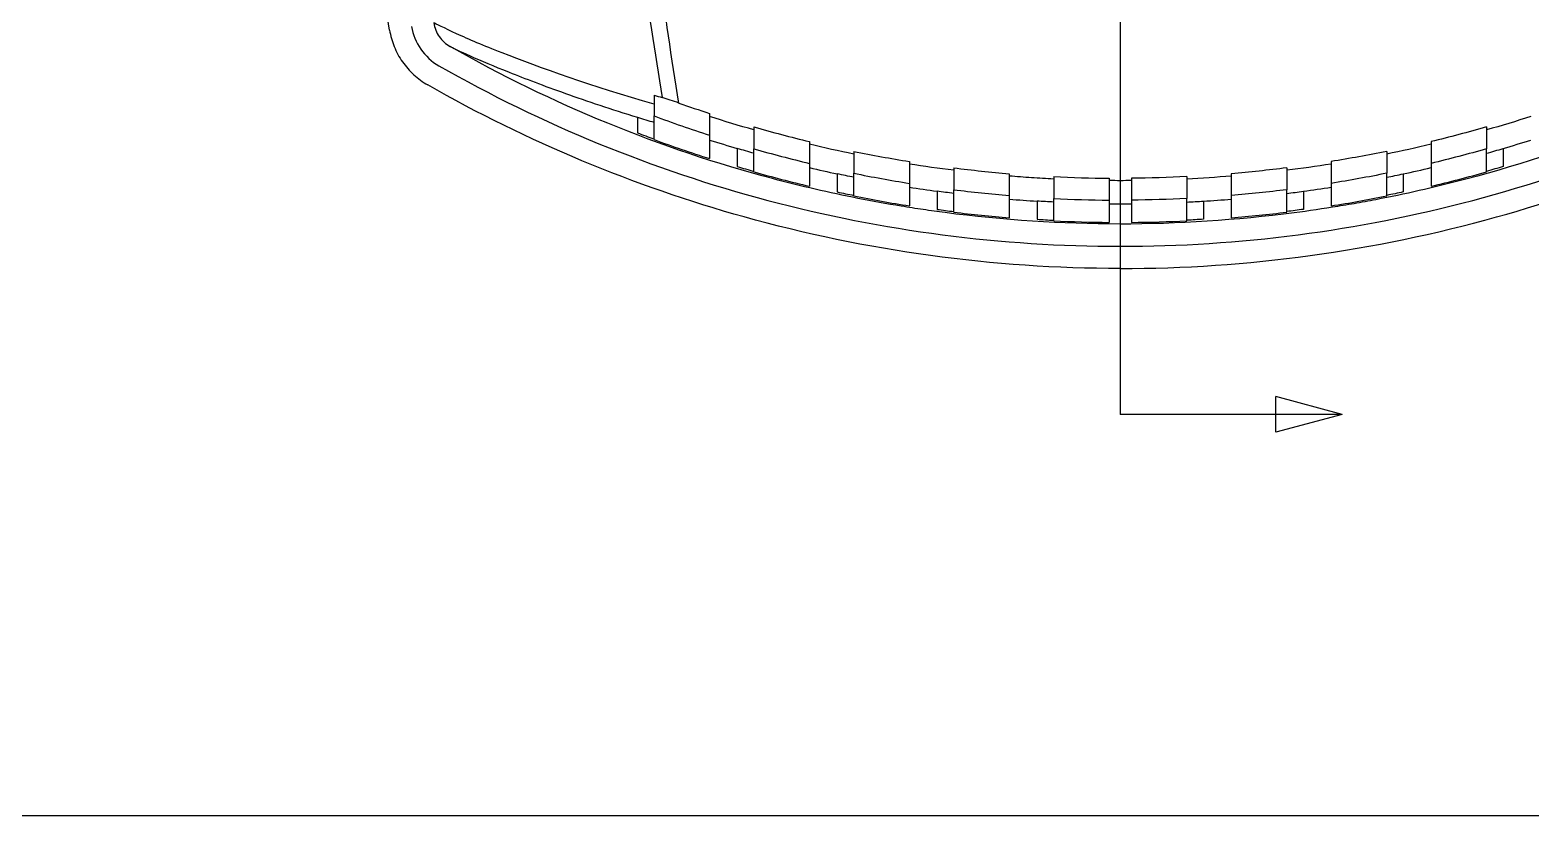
# Model space of a CAD drawing. Header units: inches. Extents: x 259 to 852, y 525 to 700.
# Drawn here: x 438 to 505.7, y 533.9 to 569.3 of the extents above; entities that cross this region are included whole.
import ezdxf
from ezdxf.lldxf.tags import DXFTag

# ---------------------------------------------------------------- set-up
doc = ezdxf.new("R2010")
doc.units = ezdxf.units.IN
doc.layers.add('13', color=7, linetype='Continuous')
doc.layers.add('9', color=7, linetype='Continuous')
tags = doc.linetypes.add('PHANTOM', pattern=[50.5, 18, -6.5, 6.5, -6.5, 6.5, -6.5]).pattern_tags.tags
tags[14:15] = [DXFTag(74, 4), DXFTag(75, 0), DXFTag(340, '0'), DXFTag(46, 0.0), DXFTag(50, 0.0), DXFTag(44, 0.0), DXFTag(45, 0.0)]
tags[12:13] = [DXFTag(74, 4), DXFTag(75, 0), DXFTag(340, '0'), DXFTag(46, 0.0), DXFTag(50, 0.0), DXFTag(44, 0.0), DXFTag(45, 0.0)]
tags[10:11] = [DXFTag(74, 4), DXFTag(75, 0), DXFTag(340, '0'), DXFTag(46, 0.0), DXFTag(50, 0.0), DXFTag(44, 0.0), DXFTag(45, 0.0)]
tags[8:9] = [DXFTag(74, 4), DXFTag(75, 0), DXFTag(340, '0'), DXFTag(46, 0.0), DXFTag(50, 0.0), DXFTag(44, 0.0), DXFTag(45, 0.0)]
tags[6:7] = [DXFTag(74, 4), DXFTag(75, 0), DXFTag(340, '0'), DXFTag(46, 0.0), DXFTag(50, 0.0), DXFTag(44, 0.0), DXFTag(45, 0.0)]
tags[4:5] = [DXFTag(74, 4), DXFTag(75, 0), DXFTag(340, '0'), DXFTag(46, 0.0), DXFTag(50, 0.0), DXFTag(44, 0.0), DXFTag(45, 0.0)]

# ---------------------------------------------------------------- blocks, each defined once
blk = doc.blocks.new('ASSORTED_DRAFT2')
at = {"color": 13}
for p, q in [((578.261, 545.186), (575.261, 545.99)), ((575.261, 544.382), (575.261, 545.99)), ((578.261, 545.186), (575.261, 544.382))]:
    blk.add_line(p, q, dxfattribs=at)

msp = doc.modelspace()

# ---------------------------------------------------------------- linework, layer by layer
msp.add_lwpolyline([(258.843, 700.206), (541.558, 700.206), (541.558, 533.892), (258.843, 533.892)], close=True)
at = {"layer": '13', "color": 7}
for p, q in [((466.156, 564.351), (466.156, 565.417)), ((468.656, 564.545), (468.656, 563.494)), ((470.656, 562.895), (470.656, 563.935)), ((503.656, 562.895), (503.656, 563.935)), ((473.156, 563.278), (473.156, 562.25)), ((501.156, 563.278), (501.156, 562.25)), ((475.156, 561.813), (475.156, 562.834)), ((499.156, 561.813), (499.156, 562.834)), ((477.656, 562.379), (477.656, 561.366)), ((479.656, 561.085), (479.656, 562.093)), ((494.656, 561.085), (494.656, 562.093)), ((496.656, 562.379), (496.656, 561.366)), ((482.156, 561.831), (482.156, 560.827)), ((484.156, 560.695), (484.156, 561.697)), ((486.656, 561.623), (486.656, 560.623)), ((487.656, 561.623), (487.656, 560.623)), ((490.156, 560.695), (490.156, 561.697)), ((492.156, 561.831), (492.156, 560.827))]:
    msp.add_line(p, q, dxfattribs=at)
for points, knots in [([(454.242, 569.284), (452.91, 577.423), (452.211, 585.719), (452.108, 602.17), (452.69, 610.353), (454.218, 620.529), (454.564, 622.562), (455.334, 626.621), (455.773, 628.648), (457.133, 634.725), (457.814, 638.788), (459.126, 651.016), (459.005, 659.221), (458.182, 667.462)], [0, 0, 0, 0, 0.25, 0.25, 0.5, 0.5, 0.5625, 0.5625, 0.625, 0.625, 0.75, 0.75, 1, 1, 1, 1]), ([(463.748, 590.979), (463.917, 586.813), (464.29, 582.637), (465.034, 576.442), (465.31, 574.389), (465.887, 570.303), (466.179, 568.272), (466.522, 566.243)], [0, 0, 0, 0, 0.5, 0.5, 0.75, 0.75, 1, 1, 1, 1]), ([(467.277, 565.995), (466.941, 568.014), (466.655, 570.035), (466.104, 574.099), (465.844, 576.141), (465.152, 582.298), (464.816, 586.45), (464.675, 590.591)], [0, 0, 0, 0, 0.25, 0.25, 0.5, 0.5, 1, 1, 1, 1]), ([(454.242, 569.284), (454.285, 569.026), (454.355, 568.777), (454.5, 568.418), (454.555, 568.3), (454.68, 568.07), (454.748, 567.959), (454.97, 567.64), (455.14, 567.445), (455.525, 567.092), (455.736, 566.938), (455.964, 566.809)], [0, 0, 0, 0, 0.25, 0.25, 0.375, 0.375, 0.5, 0.5, 0.75, 0.75, 1, 1, 1, 1]), ([(466.156, 565.942), (463.387, 566.728), (460.993, 567.6), (458.469, 568.584), (457.807, 568.863), (456.715, 569.372), (456.292, 569.584), (456.231, 569.604)], [0, 0, 0, 0, 0.5, 0.5, 0.75, 0.75, 1, 1, 1, 1]), ([(456.231, 569.604), (456.249, 569.493), (456.279, 569.386), (456.362, 569.18), (456.416, 569.08), (456.543, 568.897), (456.616, 568.813), (456.782, 568.662), (456.873, 568.596), (456.97, 568.54)], [0, 0, 0, 0, 0.25, 0.25, 0.5, 0.5, 0.75, 0.75, 1, 1, 1, 1]), ([(456.97, 568.54), (457.029, 568.515), (457.403, 568.331), (458.352, 567.905), (458.922, 567.664), (460.337, 567.102), (461.189, 566.777), (463.138, 566.082), (464.237, 565.714), (465.406, 565.356)], [0, 0, 0, 0, 0.25, 0.25, 0.5, 0.5, 0.75, 0.75, 1, 1, 1, 1]), ([(517.342, 568.54), (515.034, 567.226), (512.665, 566.076), (507.81, 564.091), (505.324, 563.256), (501.505, 562.245), (500.218, 561.948), (498.589, 561.628), (498.262, 561.567), (497.609, 561.45), (496.628, 561.282), (495.648, 561.139), (492.378, 560.715), (489.759, 560.547), (484.516, 560.548), (481.891, 560.718), (478.934, 561.104), (478.606, 561.15), (477.949, 561.246), (477.62, 561.297), (476.638, 561.458), (475.987, 561.576), (474.045, 561.959), (472.764, 562.255), (468.965, 563.264), (466.488, 564.097), (461.645, 566.078), (459.278, 567.226), (456.97, 568.54)], [0, 0, 0, 0, 0.125, 0.125, 0.25, 0.25, 0.3125, 0.3125, 0.328125, 0.328125, 0.34375, 0.375, 0.375, 0.5, 0.5, 0.625, 0.625, 0.640625, 0.640625, 0.65625, 0.65625, 0.6875, 0.6875, 0.75, 0.75, 0.875, 0.875, 1, 1, 1, 1]), ([(487.156, 558.545), (481.438, 558.545), (470.561, 560.035), (460.446, 564.255), (455.964, 566.809)], [0, 0, 0, 0, 0.525711, 1, 1, 1, 1]), ([(487.156, 558.545), (492.874, 558.545), (503.751, 560.035), (513.866, 564.255), (518.349, 566.809)], [0, 0, 0, 0, 0.525711, 1, 1, 1, 1]), ([(467.277, 565.995), (467.145, 566.042), (467.014, 566.087), (466.823, 566.15), (466.759, 566.17), (466.637, 566.208), (466.579, 566.226), (466.522, 566.243)], [0, 0, 0, 0, 0.5, 0.5, 0.75, 0.75, 1, 1, 1, 1]), ([(470.656, 564.919), (471.07, 564.8), (471.485, 564.686), (472.319, 564.467), (472.738, 564.362), (473.156, 564.262)], [0, 0, 0, 0, 0.5, 0.5, 1, 1, 1, 1]), ([(503.656, 564.919), (503.243, 564.8), (502.828, 564.686), (501.993, 564.467), (501.575, 564.362), (501.156, 564.262)], [0, 0, 0, 0, 0.5, 0.5, 1, 1, 1, 1]), ([(475.156, 563.819), (475.57, 563.734), (475.986, 563.654), (476.82, 563.502), (477.238, 563.431), (477.656, 563.364)], [0, 0, 0, 0, 0.5, 0.5, 1, 1, 1, 1]), ([(499.156, 563.819), (498.742, 563.734), (498.326, 563.654), (497.492, 563.502), (497.074, 563.431), (496.656, 563.364)], [0, 0, 0, 0, 0.5, 0.5, 1, 1, 1, 1]), ([(484.156, 562.575), (483.823, 562.592), (483.49, 562.611), (482.823, 562.655), (482.489, 562.68), (482.156, 562.708)], [0, 0, 0, 0, 0.5, 0.5, 1, 1, 1, 1]), ([(501.156, 562.25), (501.574, 562.348), (501.991, 562.451), (502.824, 562.666), (503.241, 562.778), (503.656, 562.895)], [0, 0, 0, 0, 0.5, 0.5, 1, 1, 1, 1])]:
    msp.add_open_spline(points, degree=3, knots=knots, dxfattribs=at)
for points in [[(455.229, 569.446), (455.349, 568.716), (455.816, 568.044), (456.459, 567.678)], [(456.459, 567.678), (461.109, 565.028), (471.099, 560.938), (481.805, 559.545), (487.156, 559.545)], [(487.156, 559.545), (492.508, 559.545), (503.213, 560.938), (513.203, 565.028), (517.854, 567.678)], [(466.156, 566.351), (466.277, 566.315), (466.399, 566.279), (466.522, 566.243)], [(466.156, 566.351), (466.156, 565.863), (466.156, 565.552), (466.156, 565.417)], [(467.277, 565.995), (467.735, 565.834), (468.195, 565.679), (468.656, 565.529)], [(465.406, 565.356), (465.653, 565.281), (465.902, 565.205), (466.156, 565.131)], [(465.406, 565.356), (465.406, 565.012), (465.406, 564.779), (465.406, 564.657)], [(466.156, 565.417), (466.982, 565.109), (467.817, 564.817), (468.656, 564.545)], [(468.656, 565.529), (468.656, 565.012), (468.656, 564.684), (468.656, 564.545)], [(470.656, 564.788), (469.987, 564.977), (469.32, 565.179), (468.656, 565.392)], [(505.656, 565.392), (504.993, 565.179), (504.326, 564.978), (503.656, 564.788)], [(465.406, 564.657), (465.656, 564.562), (465.906, 564.468), (466.156, 564.376)], [(470.656, 564.919), (470.656, 564.402), (470.656, 564.074), (470.656, 563.935)], [(503.656, 564.919), (503.656, 564.402), (503.656, 564.074), (503.656, 563.935)], [(466.156, 564.351), (466.985, 564.047), (467.818, 563.761), (468.656, 563.494)], [(468.656, 564.332), (469.072, 564.2), (469.489, 564.072), (469.906, 563.949)], [(469.906, 563.949), (469.906, 563.543), (469.906, 563.272), (469.906, 563.136)], [(470.656, 563.733), (470.406, 563.804), (470.156, 563.876), (469.906, 563.949)], [(470.656, 563.935), (471.484, 563.698), (472.318, 563.479), (473.156, 563.278)], [(473.156, 564.262), (473.156, 563.745), (473.156, 563.417), (473.156, 563.278)], [(475.156, 563.699), (474.487, 563.834), (473.821, 563.98), (473.156, 564.138)], [(501.156, 564.138), (500.491, 563.98), (499.824, 563.834), (499.156, 563.699)], [(501.156, 564.262), (501.156, 563.745), (501.156, 563.417), (501.156, 563.278)], [(503.656, 563.935), (502.828, 563.698), (501.994, 563.479), (501.156, 563.278)], [(503.656, 563.733), (503.907, 563.804), (504.157, 563.876), (504.406, 563.949)], [(504.406, 563.949), (504.824, 564.072), (505.241, 564.2), (505.656, 564.332)], [(504.406, 563.949), (504.406, 563.543), (504.406, 563.272), (504.406, 563.136)], [(475.156, 563.819), (475.156, 563.302), (475.156, 562.973), (475.156, 562.834)], [(477.656, 563.364), (477.656, 562.847), (477.656, 562.518), (477.656, 562.379)], [(479.656, 562.967), (478.987, 563.05), (478.321, 563.144), (477.656, 563.249)], [(496.656, 563.249), (495.991, 563.144), (495.324, 563.05), (494.656, 562.967)], [(496.656, 563.364), (496.656, 562.847), (496.656, 562.518), (496.656, 562.379)], [(499.156, 563.819), (499.156, 563.302), (499.156, 562.973), (499.156, 562.834)], [(469.906, 563.136), (470.156, 563.063), (470.406, 562.991), (470.656, 562.92)], [(470.656, 562.895), (471.485, 562.662), (472.319, 562.447), (473.156, 562.25)], [(473.156, 563.088), (473.572, 562.991), (473.989, 562.897), (474.406, 562.808)], [(474.406, 562.808), (474.406, 562.401), (474.406, 562.13), (474.406, 561.994)], [(475.156, 562.653), (474.906, 562.703), (474.656, 562.755), (474.406, 562.808)], [(475.156, 562.834), (475.986, 562.665), (476.82, 562.513), (477.656, 562.379)], [(479.656, 563.078), (479.656, 562.561), (479.656, 562.232), (479.656, 562.093)], [(479.656, 563.078), (480.486, 562.974), (481.322, 562.886), (482.156, 562.816)], [(482.156, 562.816), (482.156, 562.299), (482.156, 561.97), (482.156, 561.831)], [(484.156, 562.683), (484.156, 562.165), (484.156, 561.836), (484.156, 561.697)], [(484.156, 562.683), (484.988, 562.641), (485.824, 562.616), (486.656, 562.61)], [(486.656, 562.61), (486.656, 562.092), (486.656, 561.763), (486.656, 561.623)], [(490.156, 562.683), (489.325, 562.641), (488.489, 562.616), (487.656, 562.61)], [(487.656, 562.61), (487.656, 562.092), (487.656, 561.763), (487.656, 561.623)], [(492.156, 562.708), (491.491, 562.652), (490.824, 562.608), (490.156, 562.575)], [(490.156, 562.683), (490.156, 562.165), (490.156, 561.836), (490.156, 561.697)], [(494.656, 563.078), (493.826, 562.974), (492.99, 562.886), (492.156, 562.816)], [(492.156, 562.816), (492.156, 562.299), (492.156, 561.97), (492.156, 561.831)], [(494.656, 563.078), (494.656, 562.561), (494.656, 562.232), (494.656, 562.093)], [(499.156, 562.834), (498.327, 562.665), (497.492, 562.513), (496.656, 562.379)], [(499.156, 562.653), (499.406, 562.703), (499.656, 562.755), (499.906, 562.808)], [(499.906, 562.808), (500.323, 562.897), (500.74, 562.99), (501.156, 563.088)], [(499.906, 562.808), (499.906, 562.401), (499.906, 562.13), (499.906, 561.994)], [(504.406, 563.136), (504.157, 563.063), (503.907, 562.991), (503.656, 562.92)], [(474.406, 561.994), (474.656, 561.941), (474.906, 561.889), (475.156, 561.839)], [(477.656, 562.206), (478.072, 562.141), (478.489, 562.08), (478.906, 562.023)], [(478.906, 562.023), (478.906, 561.615), (478.906, 561.343), (478.906, 561.208)], [(479.656, 561.925), (479.406, 561.956), (479.156, 561.989), (478.906, 562.023)], [(479.656, 562.093), (480.487, 561.988), (481.321, 561.901), (482.156, 561.831)], [(487.656, 562.503), (487.323, 562.5), (486.99, 562.5), (486.656, 562.503)], [(494.656, 562.093), (493.825, 561.988), (492.991, 561.901), (492.156, 561.831)], [(494.656, 561.925), (494.906, 561.956), (495.156, 561.989), (495.406, 562.023)], [(495.406, 562.023), (495.823, 562.08), (496.24, 562.141), (496.656, 562.206)], [(495.406, 562.023), (495.406, 561.615), (495.406, 561.343), (495.406, 561.208)], [(499.906, 561.994), (499.657, 561.941), (499.407, 561.889), (499.156, 561.839)], [(475.156, 561.813), (475.985, 561.647), (476.819, 561.498), (477.656, 561.366)], [(478.906, 561.208), (479.156, 561.173), (479.406, 561.141), (479.656, 561.11)], [(482.156, 561.668), (482.572, 561.634), (482.99, 561.604), (483.406, 561.578)], [(483.406, 561.578), (483.406, 561.17), (483.406, 560.898), (483.406, 560.762)], [(484.156, 561.537), (483.906, 561.549), (483.656, 561.563), (483.406, 561.578)], [(484.156, 561.697), (484.989, 561.655), (485.823, 561.63), (486.656, 561.623)], [(486.656, 561.465), (486.99, 561.462), (487.323, 561.462), (487.656, 561.465)], [(490.156, 561.697), (489.324, 561.655), (488.49, 561.63), (487.656, 561.623)], [(490.156, 561.537), (490.406, 561.549), (490.656, 561.563), (490.906, 561.578)], [(490.906, 561.578), (491.323, 561.604), (491.74, 561.634), (492.156, 561.668)], [(490.906, 561.578), (490.906, 561.17), (490.906, 560.898), (490.906, 560.762)], [(495.406, 561.208), (495.156, 561.173), (494.906, 561.141), (494.656, 561.11)], [(496.656, 561.366), (497.491, 561.498), (498.325, 561.647), (499.156, 561.813)], [(479.656, 561.085), (480.485, 560.982), (481.319, 560.896), (482.156, 560.827)], [(483.406, 560.762), (483.656, 560.746), (483.906, 560.732), (484.156, 560.72)], [(484.156, 560.695), (484.991, 560.654), (485.825, 560.63), (486.656, 560.623)], [(487.656, 560.623), (488.491, 560.63), (489.325, 560.654), (490.156, 560.695)], [(490.906, 560.762), (490.656, 560.746), (490.406, 560.732), (490.156, 560.72)], [(492.156, 560.827), (492.991, 560.896), (493.825, 560.981), (494.656, 561.085)]]:
    msp.add_open_spline(points, degree=3, dxfattribs=at)
at = {"layer": '9', "color": 1, "linetype": 'PHANTOM'}
for p in [(487.156, 680.308), (497.156, 551.977)]:
    msp.add_line(p, (487.156, 551.977), dxfattribs=at)

# ---------------------------------------------------------------- block references
msp.add_blockref('ASSORTED_DRAFT2', (-81.105, 6.791), dxfattribs=at)

doc.saveas('drawing.dxf')
